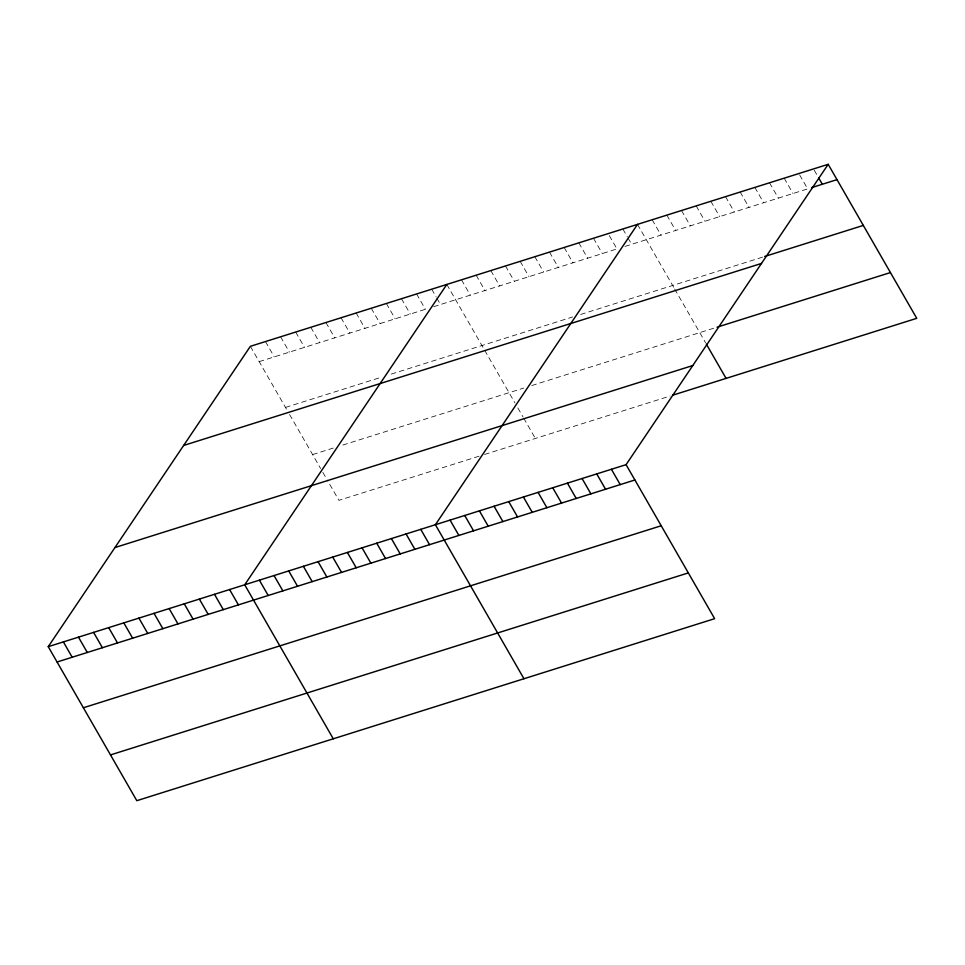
<?xml version="1.0" encoding="UTF-8"?>
<svg xmlns="http://www.w3.org/2000/svg" width="965" height="965" viewBox="0 0 965 965"><rect width="100%" height="100%" fill="white"/><g stroke="black" fill="none" stroke-linecap="round" stroke-linejoin="round"><path stroke-width="0.72" stroke-dasharray="4.83 3.62" d="M259.175 361.646L428.158 308.426M433.647 306.689L616.985 248.946L608.903 234.893M624.982 246.425L807.669 188.887L798.851 173.555M285.483 407.423L381.657 377.122M391.271 374.094L572.619 316.978M580.628 314.457L763.303 256.907M312.6 454.575L335.953 447.217M342.828 445.058L523.73 388.075M531.739 385.554L714.414 328.004M479.05 456.204L338.92 500.34L327.219 480.003M484.551 454.467L670.06 396.036M814.255 170.214L817.922 176.595M784.183 178.175L793.001 193.507M769.515 182.795L778.333 198.127M754.847 187.415L763.665 202.747M740.179 192.035L748.997 207.366M725.511 196.655L734.329 211.986M710.843 201.275L719.661 216.606M696.175 205.895L704.993 221.226M681.507 210.515L690.325 225.846M666.839 215.135L675.657 230.466M652.171 219.755L660.989 235.086M637.503 224.375L673.992 287.823M674.668 289.005L705.596 342.792M622.835 228.995L627.238 236.666M627.974 237.933L631.653 244.326M593.499 238.234L602.317 253.566M578.831 242.854L587.649 258.186M564.163 247.474L572.981 262.806M549.495 252.094L558.313 267.426M534.827 256.714L543.645 272.046M520.159 261.334L528.977 276.666M505.491 265.954L514.309 281.285M490.823 270.586L499.641 285.905M476.155 275.206L484.973 290.525M461.487 279.826L470.305 295.145M446.819 284.446L483.984 349.077M484.659 350.247L514.912 402.863M517.843 407.942L522.958 416.844M523.681 418.11L535.382 438.46M431.705 289.198L436.108 296.87M436.843 298.137L440.522 304.53M416.591 293.963L425.408 309.282M401.476 298.728L410.294 314.047M386.374 303.48L395.18 318.812M371.26 308.245L380.065 323.565M356.145 312.998L364.963 328.329M341.031 317.762L349.849 333.094M325.917 322.527L334.734 337.846M310.802 327.28L319.62 342.611M295.7 332.044L304.506 347.376M280.586 336.809L289.391 352.129M265.472 341.562L274.277 356.893M250.357 346.326L286.846 409.775M289.56 414.492L320.645 468.556M322.841 472.368L326.496 478.724"/><path stroke-width="1.45" d="M828.187 164.315L626.08 464.66L714.643 618.674L136.813 800.685L48.25 646.671L250.357 346.326L828.187 164.315L916.75 318.329L672.726 395.192M446.819 284.446L244.712 584.79L333.275 738.804M637.503 224.375L435.396 524.719L523.959 678.745M811.662 187.62L837.005 179.635M764.642 256.485L863.313 225.412M183.664 445.444L761.494 263.433M717.079 327.171L890.43 272.564M114.944 547.553L692.774 365.542M48.25 646.671L626.08 464.66M57.068 662.002L634.898 479.991M83.376 707.767L661.206 525.756M110.492 754.92L688.322 572.908M818.658 177.874L822.337 184.255M706.332 344.071L726.066 378.389M611.412 469.28L620.23 484.611M596.744 473.899L605.562 489.231M582.076 478.519L590.894 493.851M567.408 483.139L576.226 498.471M552.74 487.759L561.558 503.091M538.072 492.379L546.89 507.711M523.404 496.999L532.222 512.331M508.736 501.619L517.554 516.951M494.068 506.239L502.886 521.57M479.4 510.859L488.218 526.19M464.732 515.479L473.55 530.81M450.064 520.099L458.882 535.43M420.728 529.339L429.546 544.67M406.06 533.959L414.878 549.29M391.392 538.579L400.21 553.91M376.724 543.198L385.542 558.53M362.056 547.831L370.874 563.15M347.388 552.45L356.206 567.77M332.72 557.07L341.538 572.39M318.052 561.69L326.87 577.01M303.384 566.31L312.202 581.63M288.716 570.93L297.534 586.25M274.048 575.55L282.866 590.87M259.38 580.17L268.198 595.489M229.598 589.543L238.415 604.874M214.483 594.307L223.301 609.639M199.369 599.072L208.187 614.391M184.267 603.825L193.072 619.156M169.152 608.589L177.958 623.921M154.038 613.354L162.856 628.673M138.924 618.107L147.742 633.438M123.809 622.871L132.627 638.191M108.695 627.624L117.513 642.955M93.593 632.389L102.399 647.72M78.479 637.153L87.284 652.473M63.364 641.906L72.17 657.237"/></g></svg>
